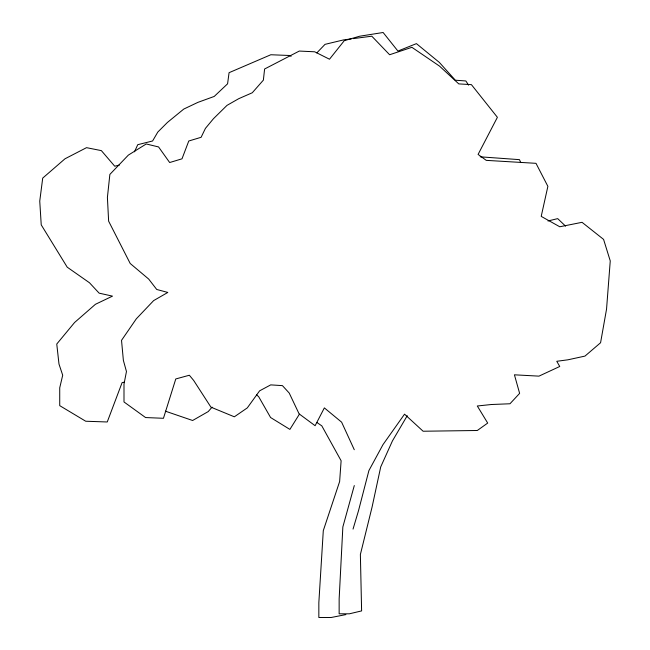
<?xml version="1.0" encoding="UTF-8"?>
<svg xmlns="http://www.w3.org/2000/svg" width="650" height="650" viewBox="0 0 650 650"><rect width="100%" height="100%" fill="white"/><g stroke="black" fill="none" stroke-linecap="round" stroke-linejoin="round"><path stroke-width="0.97" d="M354.291 485.558L342.851 526.963L339.146 598.967L339.146 613.811L349.383 613.811L361.611 610.903L360.376 554.491L372.092 506.976L380.721 466.895L392.438 440.911L407.249 415.691M353.039 529.084L358.516 510.664L368.908 470.576L383.012 444.592L404.544 414.164L423.109 431.234L477.303 430.495L487.695 423.069L477.303 405.99L491.408 404.511L509.974 403.764L519.626 393.372L514.426 374.814L538.956 376.139L559.739 366.486L556.774 361.294L567.905 359.808L584.984 356.094L600.576 342.737L606.539 309.164L610.253 260.918L603.574 239.387L582.043 222.316L559.764 226.769L541.206 216.377L547.877 186.347L535.998 163.329L486.257 160.363L478.091 154.424L497.396 117.309L471.413 84.646L458.786 83.899L439.481 66.089L411.889 47.32L389.618 54.746L371.8 36.189L353.316 38.618M134.485 151.816L137.751 144.69L152.596 140.977L157.796 132.072L167.448 122.419L183.779 109.062L197.884 102.375L214.224 96.436L227.581 83.817L229.068 72.686L270.831 54.746L289.388 55.486L291.168 56.233M299.431 414.131L289.892 429.398L270.587 417.519L258.708 396.736L256.482 394.713M212.095 407.127L208.219 411.58L192.627 420.493L165.36 411.166M316.802 52.918L325.024 44.354L343.59 39.902L351.374 38.878M119.372 165.059L114.733 166.221L101.368 150.629L86.523 147.664L64.992 158.795L42.713 178.1L39.748 201.11L41.234 224.868L67.218 267.174L89.489 282.766L99.141 293.158L112.507 296.132L95.428 304.298L74.579 322.506L56.761 344.029L58.987 364.073L62.701 375.213L59.727 387.831L59.727 405.649L85.719 421.233L107.25 421.98L122.094 382.631L124.02 382.192M547.966 220.976L557.7 218.627L565.573 226.143M345.889 614.591L331.159 617.5L318.841 617.5L318.841 602.656L323.294 530.644L339.633 481.536L341.12 460.753L321.815 425.864L316.826 422.435M480.179 156.821L519.472 159.648L520.658 162.411M468.601 85.142L465.839 80.957L455.358 80.218L439.327 62.4L416.414 43.631L397.922 51.058L383.126 32.5L359.702 36.213L344.289 40.666L329.493 59.223L314.697 51.797L299.284 51.058L264.607 68.998L263.372 80.137L252.281 92.755L238.713 98.694L227.004 105.373L213.436 118.731L205.424 128.383L201.11 137.296L188.776 141.001L182 158.819L169.666 162.532L158.567 146.941L146.242 143.975L128.359 155.106L109.866 174.411L107.404 197.421L108.631 221.179L130.211 263.494L148.704 279.077L156.723 289.469L167.814 292.443L153.636 300.609L136.321 318.817L121.526 340.348L123.378 360.384L126.457 371.524L123.996 384.142L123.996 401.96L145.576 417.552L163.451 418.291L175.784 378.95L189.345 375.237L193.659 380.429L210.925 407.152L234.349 416.804L247.293 407.899L259.626 390.821L270.725 384.881L282.433 385.629L289.217 393.047L299.081 413.839L315.112 425.718L324.358 407.899L341.624 422.175L354.274 449.719"/></g></svg>
